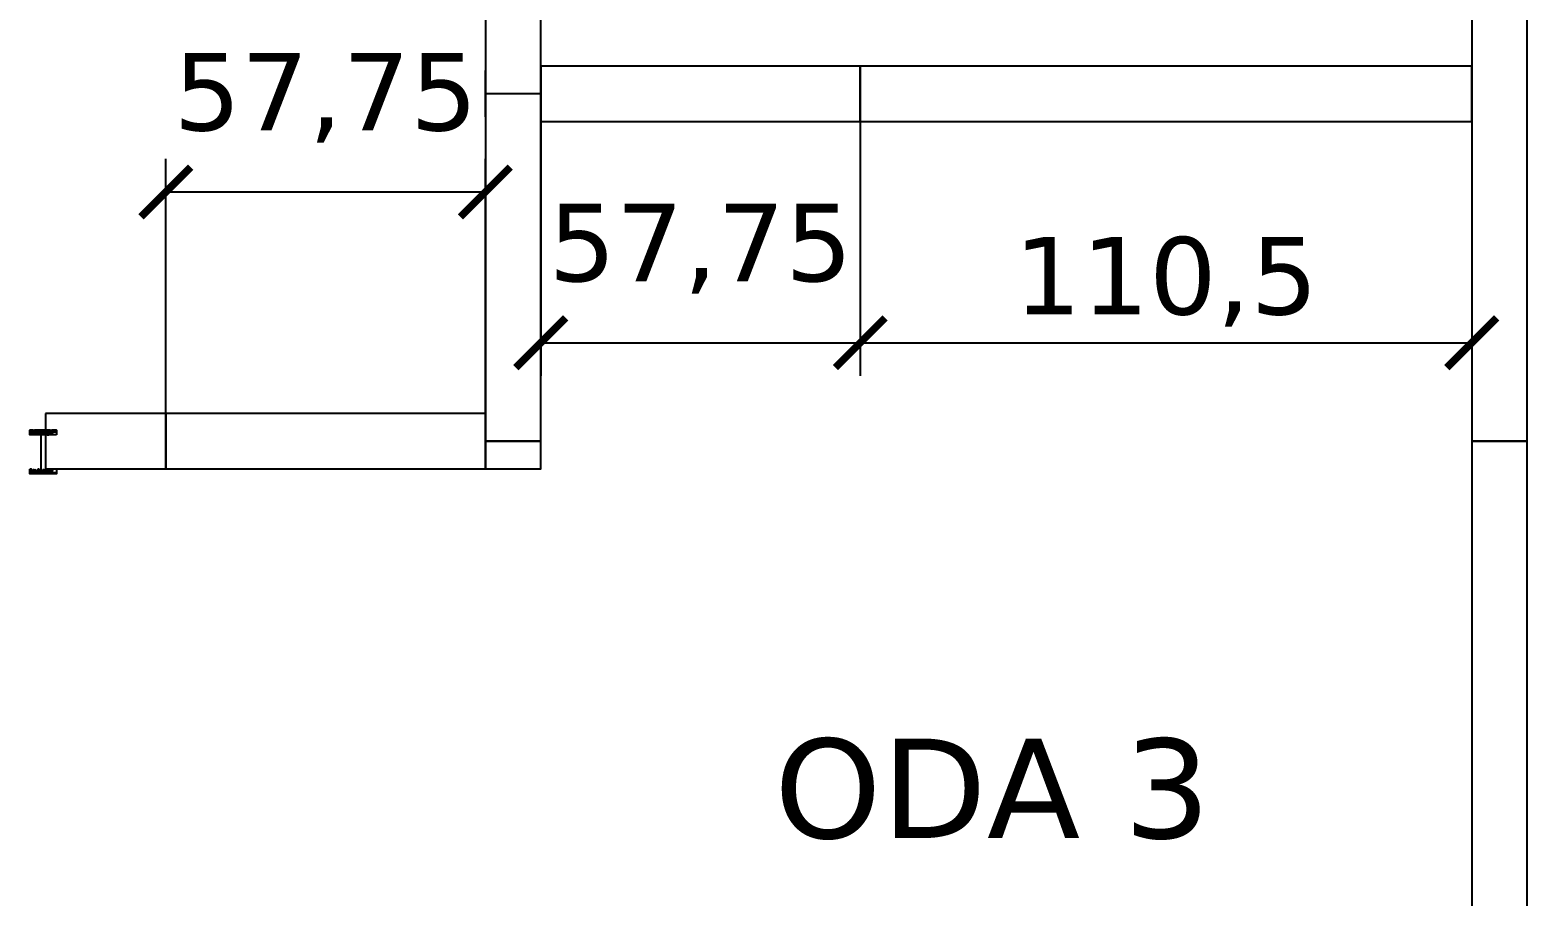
# Model space of a CAD drawing. Header units: centimetres. Extents: x -135 to 4099, y -1176 to 1044.
# Drawn here: x 2588.5 to 2859, y 237.3 to 393.8 of the extents above; entities that cross this region are included whole.
import ezdxf
from ezdxf.enums import TextEntityAlignment as Align

# ---------------------------------------------------------------- set-up
doc = ezdxf.new("R2010")
doc.units = ezdxf.units.CM
for name, color, linetype in [('IC_KAPILAR', 7, 'Continuous'), ('MONTAJ_OZEL_OLCU', 6, 'Continuous'), ('MONTAJ_OZEL_PANO', 6, 'Continuous'), ('MONTAJ_STANDART', 7, 'Continuous'), ('MONTAJ_YAZI', 4, 'Continuous')]:
    doc.layers.add(name, color=color, linetype=linetype)
doc.styles.add('PORTMAN', font='DejaVuSans.ttf')
doc.dimstyles.new('PORTMAN', dxfattribs={"dimtxt": 14, "dimasz": 9, "dimexe": 6, "dimexo": 5, "dimgap": 4, "dimtad": 1, "dimtxsty": 'PORTMAN', "dimblk": 'ARCHTICK', "dimcen": 2.5, "dimazin": 3, "dimtfac": 0.5, "dimtmove": 2, "dimatfit": 3})

# ---------------------------------------------------------------- blocks, each defined once
blk = doc.blocks.new('BOM_I14_577p5_IC_DOLU')
blk.add_lwpolyline([(0, 0), (10, 0), (10, 57.75), (0, 57.75)], close=True)
blk = doc.blocks.new('MNT_BOM_I14_577p5_IC_DOLU')
blk.add_blockref('BOM_I14_577p5_IC_DOLU', (0, 0))
blk = doc.blocks.new('_ARCHTICK')
at = {"color": 0, "linetype": 'BYBLOCK', "const_width": 0.15}
blk.add_lwpolyline([(-0.5, -0.5), (0.5, 0.5)], dxfattribs=at)
blk = doc.blocks.new('BOM_I15_1105p0_IC_DOLU')
blk.add_lwpolyline([(0, 0), (10, 0), (10, 110.5), (0, 110.5)], close=True)
blk = doc.blocks.new('MNT_BOM_I15_1105p0_IC_DOLU')
blk.add_blockref('BOM_I15_1105p0_IC_DOLU', (0, 0))
blk = doc.blocks.new('kaynak-ic-kapi')
at = {"color": 133, "linetype": 'Continuous', "lineweight": 25, "true_color": 0x6ec1dd}
for p, q in [((54247.47, 7919.88), (54248.32, 7919.88)), ((54248.32, 7919.59), (54247.47, 7919.59)), ((54248.6, 7919.88), (54248.04, 7919.03)), ((54248.32, 7919.31), (54248.04, 7919.59)), ((54248.32, 7919.88), (54248.32, 7919.59)), ((54248.32, 7919.31), (54248.6, 7919.31)), ((54248.32, 7919.03), (54248.6, 7919.31)), ((54249.16, 7919.03), (54248.6, 7919.88)), ((54248.6, 7919.88), (54248.6, 7919.59)), ((54248.6, 7919.88), (54248.88, 7919.88)), ((54248.6, 7919.59), (54248.88, 7919.03)), ((54249.16, 7919.88), (54248.88, 7919.59)), ((54248.88, 7919.88), (54249.45, 7919.03)), ((54249.73, 7919.59), (54248.88, 7919.59)), ((54249.16, 7919.03), (54248.88, 7919.03)), ((54249.16, 7919.88), (54249.16, 7919.88)), ((54249.16, 7919.03), (54249.73, 7919.59)), ((54249.16, 7919.03), (54249.45, 7919.03)), ((54250.01, 7919.88), (54249.45, 7919.03)), ((54250.01, 7919.88), (54249.73, 7919.59)), ((54249.73, 7919.31), (54249.73, 7919.59)), ((54249.73, 7919.31), (54250.01, 7919.31)), ((54249.73, 7919.03), (54250.01, 7919.31)), ((54250.57, 7919.03), (54250.01, 7919.88)), ((54250.01, 7919.88), (54250.01, 7919.88)), ((54250.01, 7919.88), (54250.01, 7919.59)), ((54250.01, 7919.88), (54250.29, 7919.88)), ((54250.01, 7919.59), (54250.29, 7919.03)), ((54250.29, 7919.88), (54250.86, 7919.03)), ((54250.29, 7912.83), (54250.29, 7919.03)), ((54250.57, 7919.88), (54250.57, 7919.88)), ((54250.57, 7919.88), (54250.57, 7919.59)), ((54251.42, 7919.59), (54250.57, 7919.59)), ((54250.57, 7919.03), (54250.57, 7919.03)), ((54250.57, 7919.03), (54250.86, 7919.03)), ((54250.86, 7919.03), (54251.14, 7919.59)), ((54251.7, 7919.88), (54251.14, 7919.03)), ((54251.42, 7919.31), (54251.14, 7919.59)), ((54251.42, 7919.88), (54251.42, 7919.88)), ((54251.42, 7919.88), (54251.42, 7919.59)), ((54251.7, 7919.88), (54251.42, 7919.59)), ((54251.42, 7919.59), (54251.98, 7919.03)), ((54251.42, 7919.31), (54251.7, 7919.31)), ((54251.42, 7919.03), (54251.7, 7919.31)), ((54252.27, 7919.03), (54251.7, 7919.88)), ((54251.7, 7919.88), (54252.27, 7919.88)), ((54251.7, 7919.88), (54251.98, 7919.88)), ((54251.98, 7919.88), (54251.98, 7919.88)), ((54251.98, 7919.88), (54251.98, 7919.59)), ((54251.98, 7919.88), (54252.27, 7919.03)), ((54252.27, 7919.59), (54251.98, 7919.59)), ((54251.98, 7919.03), (54251.98, 7919.03)), ((54251.98, 7919.03), (54252.27, 7919.03)), ((54252.27, 7919.03), (54252.27, 7919.03)), ((54248.32, 7912.26), (54247.47, 7912.26)), ((54247.47, 7911.98), (54248.32, 7911.98)), ((54248.6, 7911.98), (54248.04, 7912.83)), ((54248.32, 7912.26), (54248.04, 7912.26)), ((54248.32, 7912.83), (54248.6, 7912.26)), ((54248.32, 7912.26), (54248.32, 7911.98)), ((54248.32, 7912.26), (54248.6, 7912.26)), ((54249.16, 7912.83), (54248.6, 7911.98)), ((54248.6, 7912.26), (54248.88, 7912.83)), ((54249.16, 7912.83), (54248.88, 7912.83)), ((54248.88, 7911.98), (54249.45, 7912.83)), ((54249.16, 7911.98), (54248.88, 7912.26)), ((54249.73, 7912.26), (54248.88, 7912.26)), ((54249.16, 7912.83), (54249.45, 7912.83)), ((54249.16, 7912.83), (54249.73, 7912.26)), ((54249.16, 7911.98), (54249.16, 7911.98)), ((54250.01, 7911.98), (54249.45, 7912.83)), ((54249.73, 7912.83), (54250.01, 7912.26)), ((54250.01, 7911.98), (54249.73, 7912.26)), ((54249.73, 7912.26), (54249.73, 7912.26)), ((54249.73, 7912.26), (54250.01, 7912.26)), ((54250.57, 7912.83), (54250.01, 7911.98)), ((54250.01, 7912.26), (54250.29, 7912.83)), ((54250.01, 7911.98), (54250.01, 7912.26)), ((54250.01, 7911.98), (54250.01, 7911.98)), ((54250.01, 7911.98), (54250.29, 7911.98)), ((54250.29, 7911.98), (54250.86, 7912.83)), ((54250.57, 7912.83), (54250.57, 7912.83)), ((54250.57, 7912.83), (54250.86, 7912.83)), ((54250.57, 7911.98), (54250.57, 7912.26)), ((54251.42, 7912.26), (54250.57, 7912.26)), ((54250.57, 7911.98), (54250.57, 7911.98)), ((54250.86, 7912.83), (54251.14, 7912.26)), ((54251.7, 7911.98), (54251.14, 7912.83)), ((54251.42, 7912.26), (54251.14, 7912.26)), ((54251.42, 7912.26), (54251.98, 7912.83)), ((54251.42, 7912.83), (54251.7, 7912.26)), ((54251.42, 7911.98), (54251.42, 7912.26)), ((54251.7, 7911.98), (54251.42, 7912.26)), ((54251.42, 7912.26), (54251.7, 7912.26)), ((54251.42, 7911.98), (54251.42, 7911.98)), ((54252.27, 7912.83), (54251.7, 7911.98)), ((54251.7, 7911.98), (54252.27, 7911.98)), ((54251.7, 7911.98), (54251.98, 7911.98)), ((54251.98, 7912.83), (54251.98, 7912.83)), ((54251.98, 7912.83), (54252.27, 7912.83)), ((54251.98, 7911.98), (54252.27, 7912.83)), ((54251.98, 7911.98), (54251.98, 7912.26)), ((54252.27, 7912.26), (54251.98, 7912.26)), ((54251.98, 7911.98), (54251.98, 7911.98)), ((54252.27, 7912.83), (54252.27, 7912.83))]:
    blk.add_line(p, q, dxfattribs=at)
for points in [[(54247.47, 7919.03), (54247.47, 7919.88), (54252.27, 7919.88), (54252.27, 7919.03)], [(54248.6, 7919.88), (54250.01, 7919.88), (54251.42, 7919.88)], [(54248.6, 7912.26), (54248.6, 7911.98), (54248.88, 7911.98)], [(54248.6, 7911.98), (54250.01, 7911.98), (54251.42, 7911.98)]]:
    blk.add_lwpolyline(points, dxfattribs=at)
blk.add_lwpolyline([(54247.47, 7912.83), (54252.27, 7912.83), (54252.27, 7911.98), (54247.47, 7911.98)], close=True, dxfattribs=at)
blk = doc.blocks.new('BOM_K01_IC_KAPI_ACIKLIK820')
at = {"layer": 'IC_KAPILAR'}
blk.add_blockref('kaynak-ic-kapi', (0, 0), dxfattribs=at)
blk = doc.blocks.new('BOM_I16_1255p0_IC_K01_SAG_ALT')
blk.add_lwpolyline([(0, 103.75), (10, 103.75), (10, 125.5), (0, 125.5)], close=True)
at = {"layer": 'IC_KAPILAR', "rotation": 270}
blk.add_blockref('BOM_K01_IC_KAPI_ACIKLIK820', (-7908.93, 54353.219), dxfattribs=at)
blk = doc.blocks.new('MNT_BOM_I16_1255p0_IC_K01_SAG_ALT')
blk.add_blockref('BOM_I16_1255p0_IC_K01_SAG_ALT', (0, 0))
blk = doc.blocks.new('BOM_I13_1255p0_IC_DOLU')
blk.add_lwpolyline([(0, 0), (10, 0), (10, 125.5), (0, 125.5)], close=True)
blk = doc.blocks.new('MNT_BOM_I13_1255p0_IC_DOLU')
blk.add_blockref('BOM_I13_1255p0_IC_DOLU', (0, 0))
blk = doc.blocks.new('BOM_D01_1255p0_DIS_DOLU')
blk.add_lwpolyline([(0, 0), (10, 0), (10, 125.5), (0, 125.5)], close=True)
blk = doc.blocks.new('MNT_BOM_D01_1255p0_DIS_DOLU')
blk.add_blockref('BOM_D01_1255p0_DIS_DOLU', (0, 0))
blk = doc.blocks.new('BOM_B02_IC_KOSE_100x50')
blk.add_lwpolyline([(0, 0), (10, 0), (10, 5), (0, 5)], close=True)
blk = doc.blocks.new('MNT_BOM_B02_IC_KOSE_100x50')
blk.add_blockref('BOM_B02_IC_KOSE_100x50', (0, 0))
blk = doc.blocks.new('BOM_B05_UCLU_H_100')
for p, q in [((-5, -4.17), (-5, 4.17)), ((9.17, 5), (5, 5)), ((5, 5), (5, -5)), ((5, -4.17), (5, 4.17)), ((5, 0), (-5, 0)), ((-5, 0), (-5, -4.17)), ((5, -4.17), (5, 0)), ((5, -5), (9.17, -5))]:
    blk.add_line(p, q)
blk = doc.blocks.new('MNT_BOM_B05_UCLU_H_100')
blk.add_blockref('BOM_B05_UCLU_H_100', (0, 0))

msp = doc.modelspace()

# ---------------------------------------------------------------- block references
at = {"layer": 'MONTAJ_OZEL_PANO', "rotation": 270}
for name, p in [('MNT_BOM_I14_577p5_IC_DOLU', (2680.75, 387.25)), ('MNT_BOM_I15_1105p0_IC_DOLU', (2738.5, 387.25)), ('MNT_BOM_I14_577p5_IC_DOLU', (2613, 324.5))]:
    msp.add_blockref(name, p, dxfattribs=at)
at = {"layer": 'MONTAJ_STANDART'}
for name, p in [('MNT_BOM_I13_1255p0_IC_DOLU', (2670.75, 319.5)), ('MNT_BOM_D01_1255p0_DIS_DOLU', (2849, 319.5)), ('MNT_BOM_B05_UCLU_H_100', (2675.75, 382.25)), ('MNT_BOM_B02_IC_KOSE_100x50', (2670.75, 314.5)), ('MNT_BOM_D01_1255p0_DIS_DOLU', (2849, 194))]:
    msp.add_blockref(name, p, dxfattribs=at)
at = {"layer": 'MONTAJ_STANDART', "rotation": 270}
msp.add_blockref('MNT_BOM_I16_1255p0_IC_K01_SAG_ALT', (2487.5, 324.5), dxfattribs=at)

# ---------------------------------------------------------------- texts
at = {"layer": 'MONTAJ_YAZI', "style": 'PORTMAN'}
msp.add_text('ODA 3', height=18, dxfattribs=at).set_placement((2762.375, 256.75), align=Align.MIDDLE_CENTER)

# ---------------------------------------------------------------- dimensions: what is measured, and where the dimension line sits
at = {"layer": 'MONTAJ_OZEL_OLCU'}
for base, p1, p2 in [((2613, 364.5), (2613, 314.5), (2670.75, 314.5)), ((2680.75, 337.25), (2680.75, 387.25), (2738.5, 387.25)), ((2738.5, 337.25), (2738.5, 387.25), (2849, 387.25))]:
    msp.add_linear_dim(base=base, p1=p1, p2=p2, dimstyle='PORTMAN', override={"dimtxt": 14, "dimasz": 9, "dimexe": 6, "dimexo": 5, "dimdec": 2, "dimzin": 8, "dimdsep": 44}, dxfattribs=at).render()

doc.saveas('drawing.dxf')
